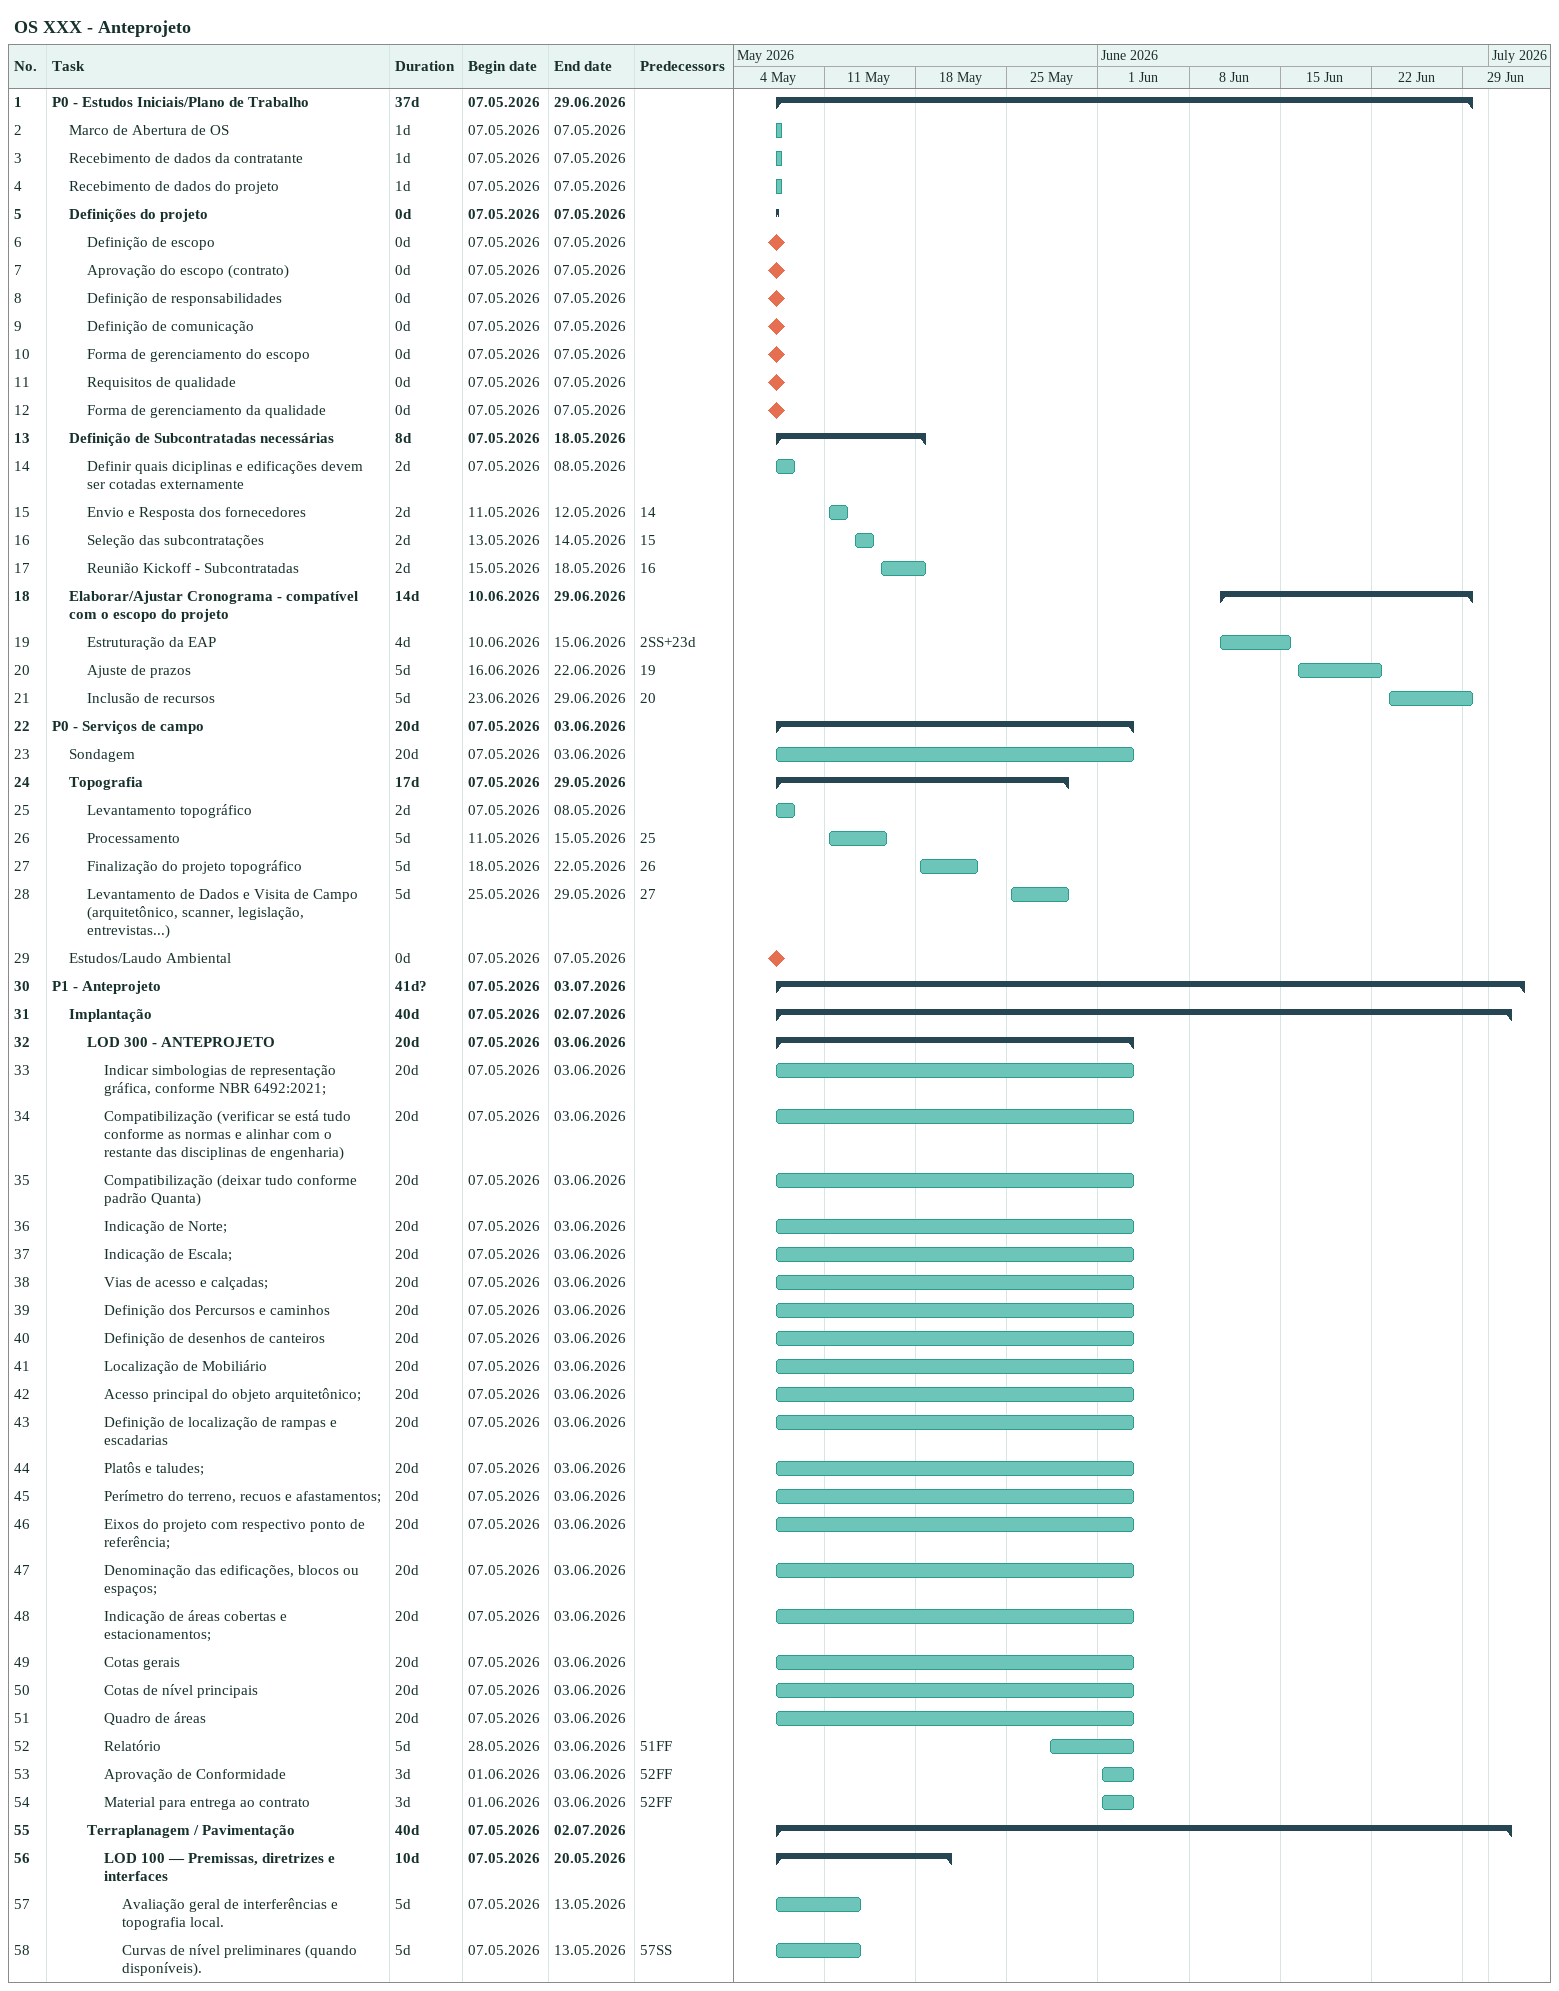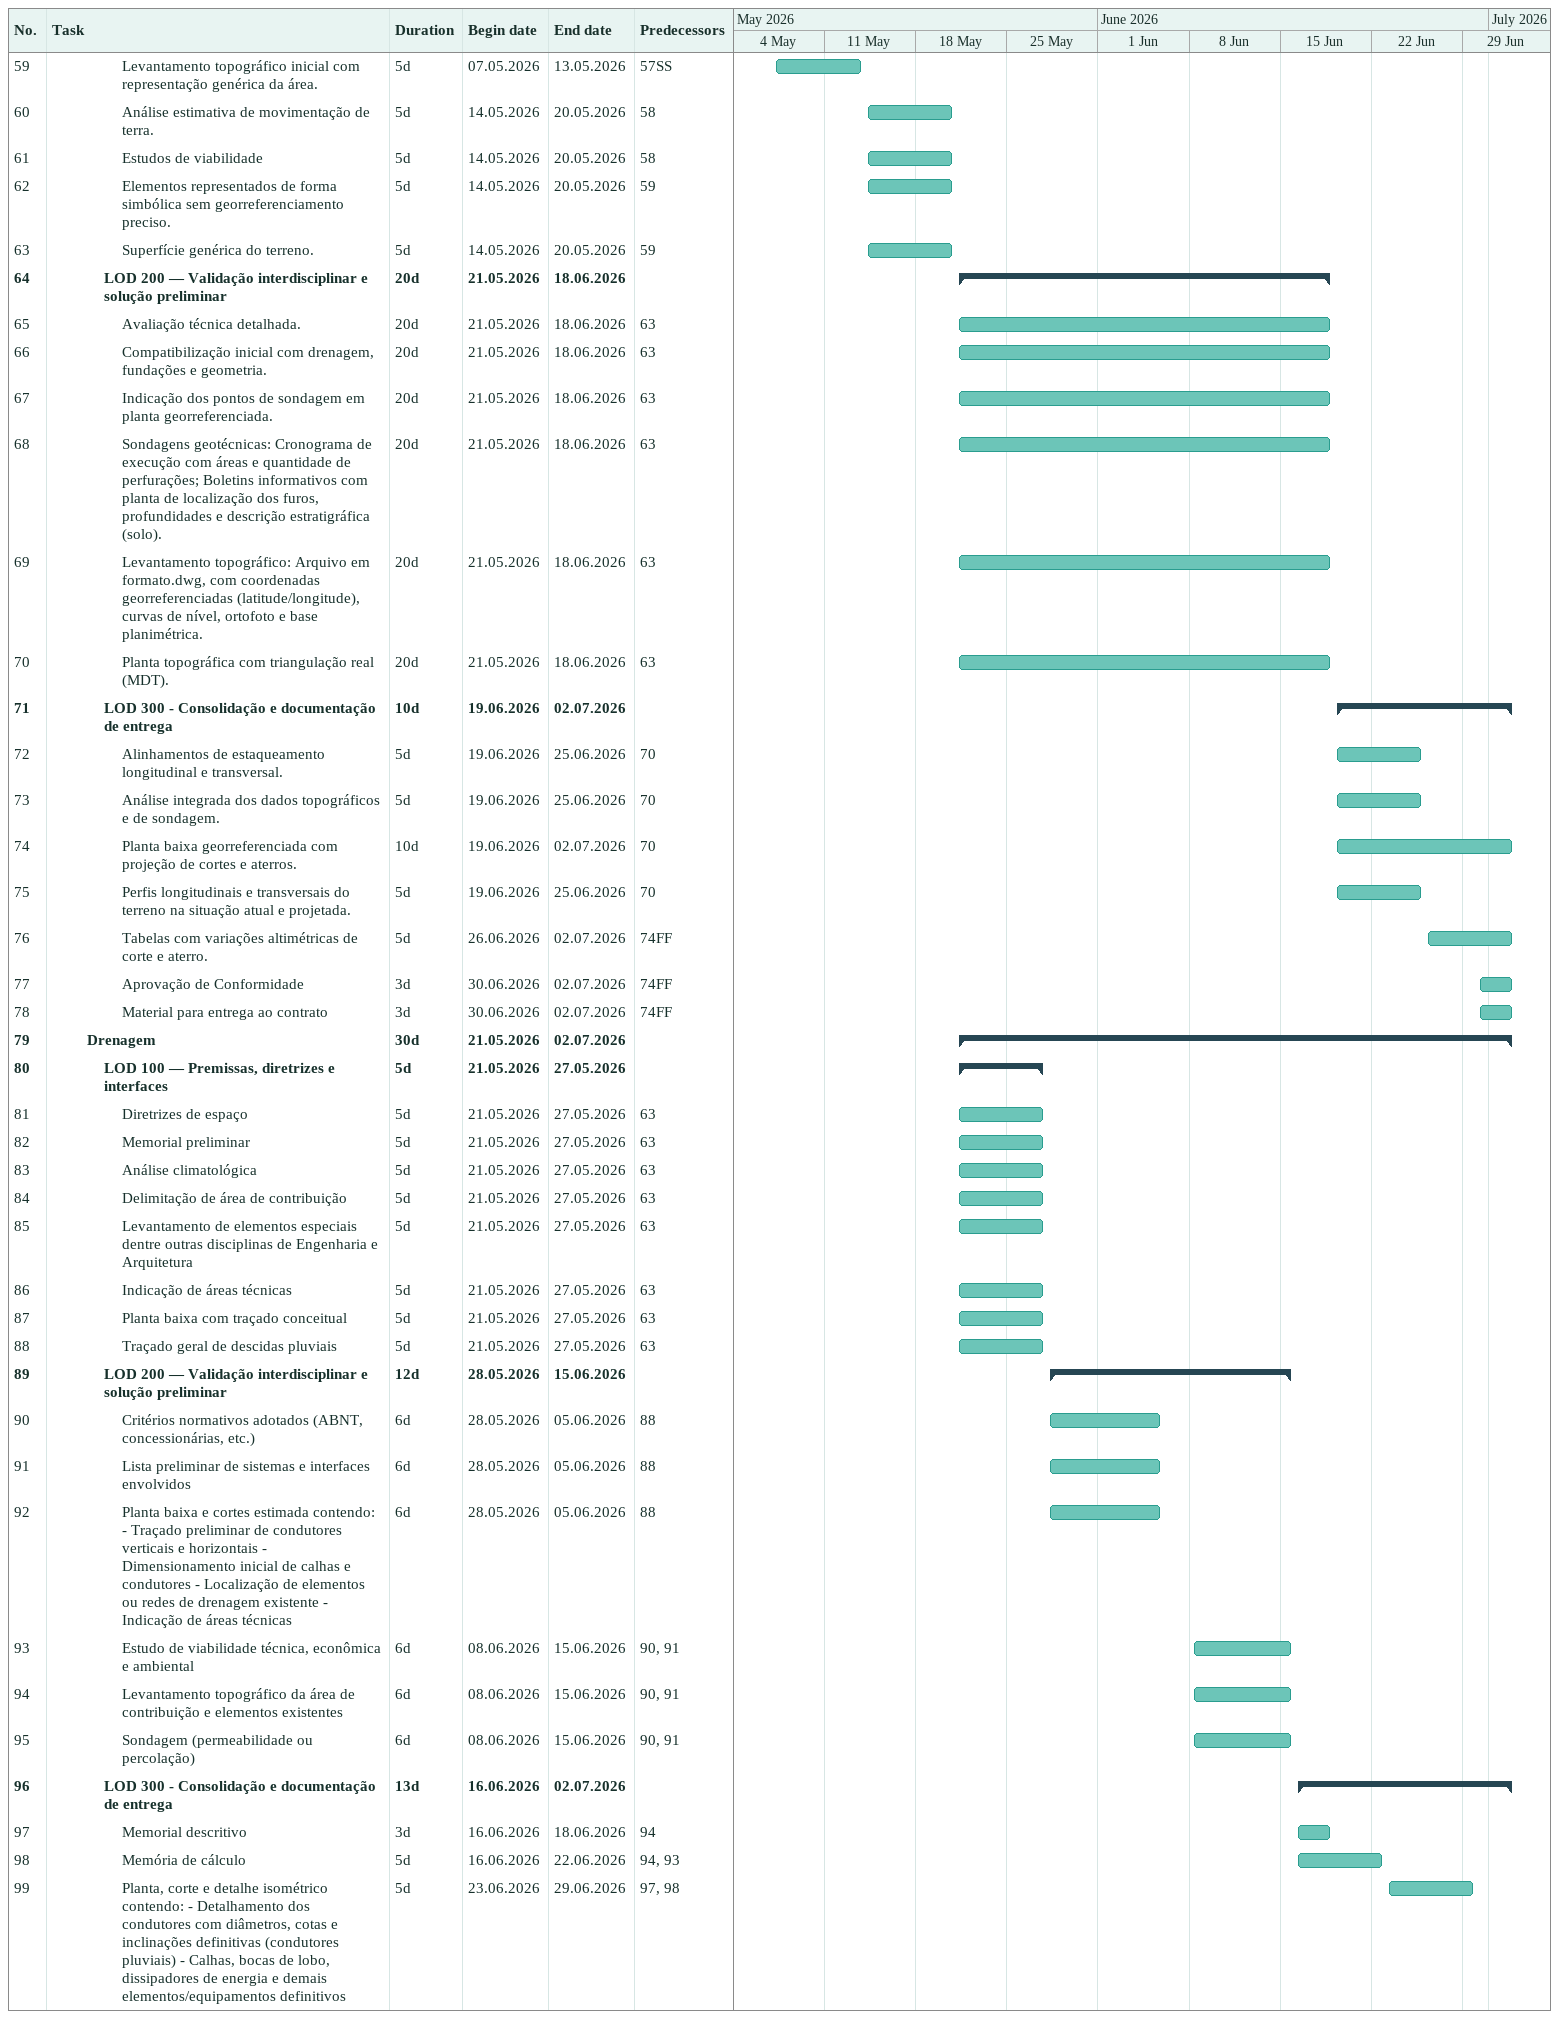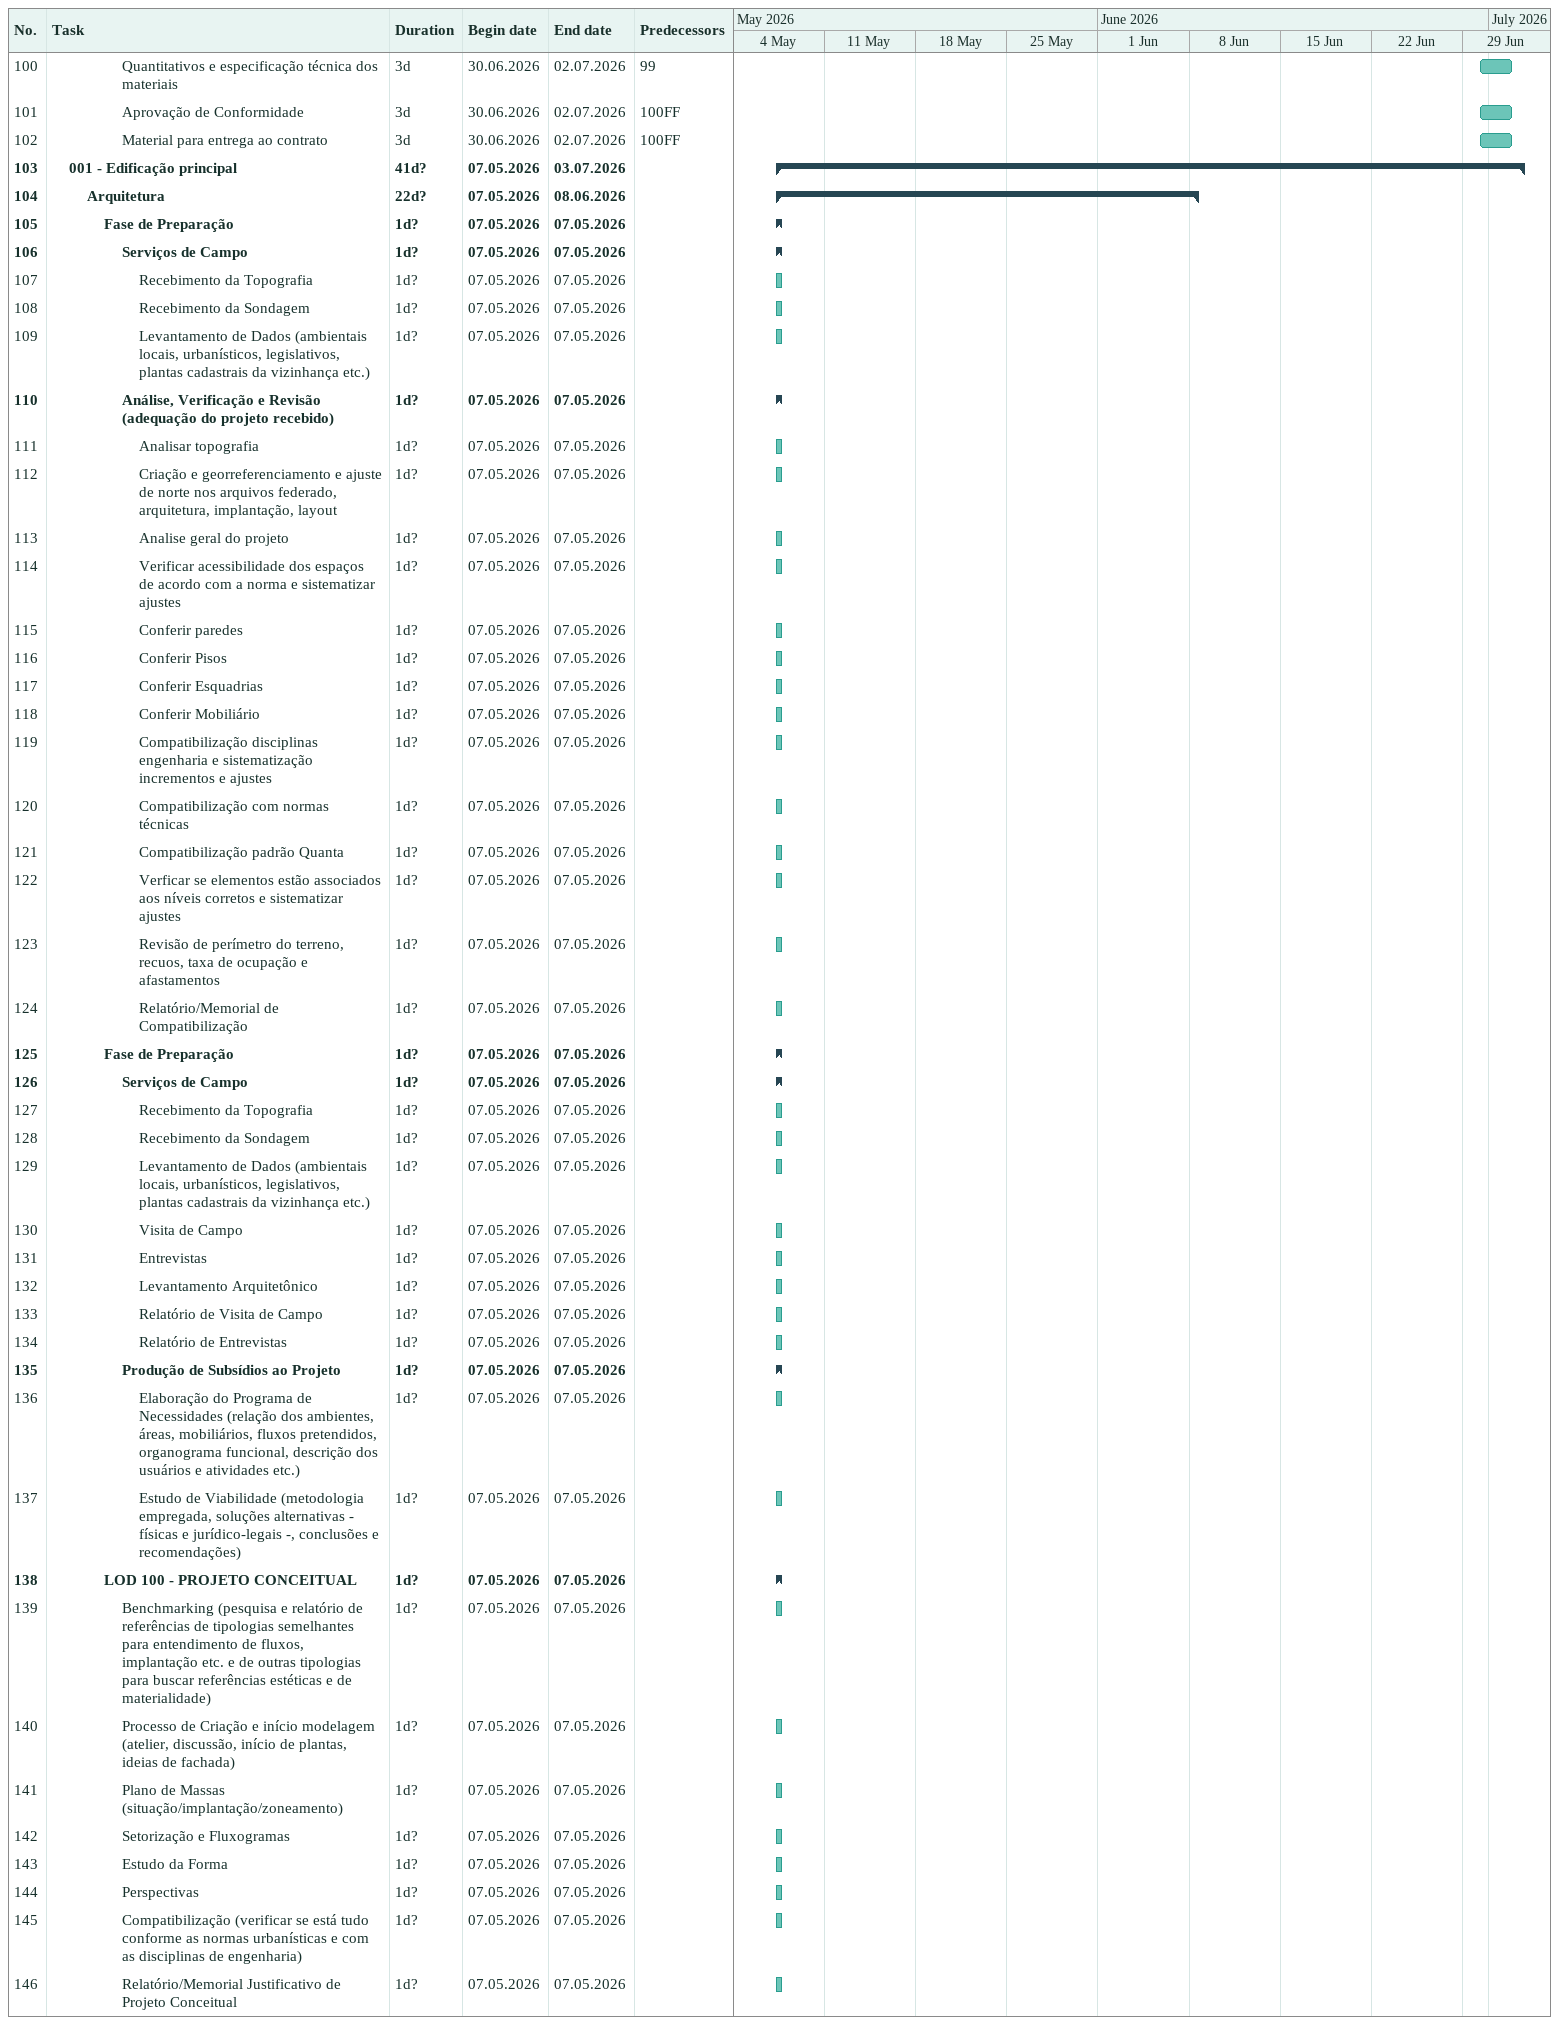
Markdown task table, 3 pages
OS XXX - Anteprojeto

| ID | Level | Task | Duration | Start | Finish | Predecessors |
|---|---|---|---|---|---|---|
| 1 | 1 | **P0 - Estudos Iniciais/Plano de Trabalho** | 37d | 2026-05-07 | 2026-06-29 |  |
| 2 | 2 | Marco de Abertura de OS | 1d | 2026-05-07 | 2026-05-07 |  |
| 3 | 2 | Recebimento de dados da contratante | 1d | 2026-05-07 | 2026-05-07 |  |
| 4 | 2 | Recebimento de dados do projeto | 1d | 2026-05-07 | 2026-05-07 |  |
| 5 | 2 | **Definições do projeto** | 0d | 2026-05-07 | 2026-05-07 |  |
| 6 | 3 | Definição de escopo | 0d | 2026-05-07 | 2026-05-07 |  |
| 7 | 3 | Aprovação do escopo (contrato) | 0d | 2026-05-07 | 2026-05-07 |  |
| 8 | 3 | Definição de responsabilidades | 0d | 2026-05-07 | 2026-05-07 |  |
| 9 | 3 | Definição de comunicação | 0d | 2026-05-07 | 2026-05-07 |  |
| 10 | 3 | Forma de gerenciamento do escopo | 0d | 2026-05-07 | 2026-05-07 |  |
| 11 | 3 | Requisitos de qualidade | 0d | 2026-05-07 | 2026-05-07 |  |
| 12 | 3 | Forma de gerenciamento da qualidade | 0d | 2026-05-07 | 2026-05-07 |  |
| 13 | 2 | **Definição de Subcontratadas necessárias** | 8d | 2026-05-07 | 2026-05-18 |  |
| 14 | 3 | Definir quais diciplinas e edificações devem ser cotadas externamente | 2d | 2026-05-07 | 2026-05-08 |  |
| 15 | 3 | Envio e Resposta dos fornecedores | 2d | 2026-05-11 | 2026-05-12 | 14 |
| 16 | 3 | Seleção das subcontratações | 2d | 2026-05-13 | 2026-05-14 | 15 |
| 17 | 3 | Reunião Kickoff - Subcontratadas | 2d | 2026-05-15 | 2026-05-18 | 16 |
| 18 | 2 | **Elaborar/Ajustar Cronograma - compatível com o escopo do projeto** | 14d | 2026-06-10 | 2026-06-29 |  |
| 19 | 3 | Estruturação da EAP | 4d | 2026-06-10 | 2026-06-15 | 2SS+23d |
| 20 | 3 | Ajuste de prazos | 5d | 2026-06-16 | 2026-06-22 | 19 |
| 21 | 3 | Inclusão de recursos | 5d | 2026-06-23 | 2026-06-29 | 20 |
| 22 | 1 | **P0 - Serviços de campo** | 20d | 2026-05-07 | 2026-06-03 |  |
| 23 | 2 | Sondagem | 20d | 2026-05-07 | 2026-06-03 |  |
| 24 | 2 | **Topografia** | 17d | 2026-05-07 | 2026-05-29 |  |
| 25 | 3 | Levantamento topográfico | 2d | 2026-05-07 | 2026-05-08 |  |
| 26 | 3 | Processamento | 5d | 2026-05-11 | 2026-05-15 | 25 |
| 27 | 3 | Finalização do projeto topográfico | 5d | 2026-05-18 | 2026-05-22 | 26 |
| 28 | 3 | Levantamento de Dados e Visita de Campo (arquitetônico, scanner, legislação, entrevistas...) | 5d | 2026-05-25 | 2026-05-29 | 27 |
| 29 | 2 | Estudos/Laudo Ambiental | 0d | 2026-05-07 | 2026-05-07 |  |
| 30 | 1 | **P1 - Anteprojeto** | 41d? | 2026-05-07 | 2026-07-03 |  |
| 31 | 2 | **Implantação** | 40d | 2026-05-07 | 2026-07-02 |  |
| 32 | 3 | **LOD 300 - ANTEPROJETO** | 20d | 2026-05-07 | 2026-06-03 |  |
| 33 | 4 | Indicar simbologias de representação gráfica, conforme NBR 6492:2021; | 20d | 2026-05-07 | 2026-06-03 |  |
| 34 | 4 | Compatibilização (verificar se está tudo conforme as normas e alinhar com o restante das disciplinas de engenharia) | 20d | 2026-05-07 | 2026-06-03 |  |
| 35 | 4 | Compatibilização (deixar tudo conforme padrão Quanta) | 20d | 2026-05-07 | 2026-06-03 |  |
| 36 | 4 | Indicação de Norte; | 20d | 2026-05-07 | 2026-06-03 |  |
| 37 | 4 | Indicação de Escala; | 20d | 2026-05-07 | 2026-06-03 |  |
| 38 | 4 | Vias de acesso e calçadas; | 20d | 2026-05-07 | 2026-06-03 |  |
| 39 | 4 | Definição dos Percursos e caminhos | 20d | 2026-05-07 | 2026-06-03 |  |
| 40 | 4 | Definição de desenhos de canteiros | 20d | 2026-05-07 | 2026-06-03 |  |
| 41 | 4 | Localização de Mobiliário | 20d | 2026-05-07 | 2026-06-03 |  |
| 42 | 4 | Acesso principal do objeto arquitetônico; | 20d | 2026-05-07 | 2026-06-03 |  |
| 43 | 4 | Definição de localização de rampas e escadarias | 20d | 2026-05-07 | 2026-06-03 |  |
| 44 | 4 | Platôs e taludes; | 20d | 2026-05-07 | 2026-06-03 |  |
| 45 | 4 | Perímetro do terreno, recuos e afastamentos; | 20d | 2026-05-07 | 2026-06-03 |  |
| 46 | 4 | Eixos do projeto com respectivo ponto de referência; | 20d | 2026-05-07 | 2026-06-03 |  |
| 47 | 4 | Denominação das edificações, blocos ou espaços; | 20d | 2026-05-07 | 2026-06-03 |  |
| 48 | 4 | Indicação de áreas cobertas e estacionamentos; | 20d | 2026-05-07 | 2026-06-03 |  |
| 49 | 4 | Cotas gerais | 20d | 2026-05-07 | 2026-06-03 |  |
| 50 | 4 | Cotas de nível principais | 20d | 2026-05-07 | 2026-06-03 |  |
| 51 | 4 | Quadro de áreas | 20d | 2026-05-07 | 2026-06-03 |  |
| 52 | 4 | Relatório | 5d | 2026-05-28 | 2026-06-03 | 51FF |
| 53 | 4 | Aprovação de Conformidade | 3d | 2026-06-01 | 2026-06-03 | 52FF |
| 54 | 4 | Material para entrega ao contrato | 3d | 2026-06-01 | 2026-06-03 | 52FF |
| 55 | 3 | **Terraplanagem / Pavimentação** | 40d | 2026-05-07 | 2026-07-02 |  |
| 56 | 4 | **LOD 100 — Premissas, diretrizes e interfaces** | 10d | 2026-05-07 | 2026-05-20 |  |
| 57 | 5 | Avaliação geral de interferências e topografia local. | 5d | 2026-05-07 | 2026-05-13 |  |
| 58 | 5 | Curvas de nível preliminares (quando disponíveis). | 5d | 2026-05-07 | 2026-05-13 | 57SS |
| 59 | 5 | Levantamento topográfico inicial com representação genérica da área. | 5d | 2026-05-07 | 2026-05-13 | 57SS |
| 60 | 5 | Análise estimativa de movimentação de terra. | 5d | 2026-05-14 | 2026-05-20 | 58 |
| 61 | 5 | Estudos de viabilidade | 5d | 2026-05-14 | 2026-05-20 | 58 |
| 62 | 5 | Elementos representados de forma simbólica sem georreferenciamento preciso. | 5d | 2026-05-14 | 2026-05-20 | 59 |
| 63 | 5 | Superfície genérica do terreno. | 5d | 2026-05-14 | 2026-05-20 | 59 |
| 64 | 4 | **LOD 200 — Validação interdisciplinar e solução preliminar** | 20d | 2026-05-21 | 2026-06-18 |  |
| 65 | 5 | Avaliação técnica detalhada. | 20d | 2026-05-21 | 2026-06-18 | 63 |
| 66 | 5 | Compatibilização inicial com drenagem, fundações e geometria. | 20d | 2026-05-21 | 2026-06-18 | 63 |
| 67 | 5 | Indicação dos pontos de sondagem em planta georreferenciada. | 20d | 2026-05-21 | 2026-06-18 | 63 |
| 68 | 5 | Sondagens geotécnicas: Cronograma de execução com áreas e quantidade de perfurações; Boletins informativos com planta de localização dos furos, profundidades e descrição estratigráfica (solo). | 20d | 2026-05-21 | 2026-06-18 | 63 |
| 69 | 5 | Levantamento topográfico: Arquivo em formato.dwg, com coordenadas georreferenciadas (latitude/longitude), curvas de nível, ortofoto e base planimétrica. | 20d | 2026-05-21 | 2026-06-18 | 63 |
| 70 | 5 | Planta topográfica com triangulação real (MDT). | 20d | 2026-05-21 | 2026-06-18 | 63 |
| 71 | 4 | **LOD 300 - Consolidação e documentação de entrega** | 10d | 2026-06-19 | 2026-07-02 |  |
| 72 | 5 | Alinhamentos de estaqueamento longitudinal e transversal. | 5d | 2026-06-19 | 2026-06-25 | 70 |
| 73 | 5 | Análise integrada dos dados topográficos e de sondagem. | 5d | 2026-06-19 | 2026-06-25 | 70 |
| 74 | 5 | Planta baixa georreferenciada com projeção de cortes e aterros. | 10d | 2026-06-19 | 2026-07-02 | 70 |
| 75 | 5 | Perfis longitudinais e transversais do terreno na situação atual e projetada. | 5d | 2026-06-19 | 2026-06-25 | 70 |
| 76 | 5 | Tabelas com variações altimétricas de corte e aterro. | 5d | 2026-06-26 | 2026-07-02 | 74FF |
| 77 | 5 | Aprovação de Conformidade | 3d | 2026-06-30 | 2026-07-02 | 74FF |
| 78 | 5 | Material para entrega ao contrato | 3d | 2026-06-30 | 2026-07-02 | 74FF |
| 79 | 3 | **Drenagem** | 30d | 2026-05-21 | 2026-07-02 |  |
| 80 | 4 | **LOD 100 — Premissas, diretrizes e interfaces** | 5d | 2026-05-21 | 2026-05-27 |  |
| 81 | 5 | Diretrizes de espaço | 5d | 2026-05-21 | 2026-05-27 | 63 |
| 82 | 5 | Memorial preliminar | 5d | 2026-05-21 | 2026-05-27 | 63 |
| 83 | 5 | Análise climatológica | 5d | 2026-05-21 | 2026-05-27 | 63 |
| 84 | 5 | Delimitação de área de contribuição | 5d | 2026-05-21 | 2026-05-27 | 63 |
| 85 | 5 | Levantamento de elementos especiais dentre outras disciplinas de Engenharia e Arquitetura | 5d | 2026-05-21 | 2026-05-27 | 63 |
| 86 | 5 | Indicação de áreas técnicas | 5d | 2026-05-21 | 2026-05-27 | 63 |
| 87 | 5 | Planta baixa com traçado conceitual | 5d | 2026-05-21 | 2026-05-27 | 63 |
| 88 | 5 | Traçado geral de descidas pluviais | 5d | 2026-05-21 | 2026-05-27 | 63 |
| 89 | 4 | **LOD 200 — Validação interdisciplinar e solução preliminar** | 12d | 2026-05-28 | 2026-06-15 |  |
| 90 | 5 | Critérios normativos adotados (ABNT, concessionárias, etc.) | 6d | 2026-05-28 | 2026-06-05 | 88 |
| 91 | 5 | Lista preliminar de sistemas e interfaces envolvidos | 6d | 2026-05-28 | 2026-06-05 | 88 |
| 92 | 5 | Planta baixa e cortes estimada contendo: - Traçado preliminar de condutores verticais e horizontais - Dimensionamento inicial de calhas e condutores - Localização de elementos ou redes de drenagem existente - Indicação de áreas técnicas | 6d | 2026-05-28 | 2026-06-05 | 88 |
| 93 | 5 | Estudo de viabilidade técnica, econômica e ambiental | 6d | 2026-06-08 | 2026-06-15 | 90, 91 |
| 94 | 5 | Levantamento topográfico da área de contribuição e elementos existentes | 6d | 2026-06-08 | 2026-06-15 | 90, 91 |
| 95 | 5 | Sondagem (permeabilidade ou percolação) | 6d | 2026-06-08 | 2026-06-15 | 90, 91 |
| 96 | 4 | **LOD 300 - Consolidação e documentação de entrega** | 13d | 2026-06-16 | 2026-07-02 |  |
| 97 | 5 | Memorial descritivo | 3d | 2026-06-16 | 2026-06-18 | 94 |
| 98 | 5 | Memória de cálculo | 5d | 2026-06-16 | 2026-06-22 | 94, 93 |
| 99 | 5 | Planta, corte e detalhe isométrico contendo: - Detalhamento dos condutores com diâmetros, cotas e inclinações definitivas (condutores pluviais) - Calhas, bocas de lobo, dissipadores de energia e demais elementos/equipamentos definitivos | 5d | 2026-06-23 | 2026-06-29 | 97, 98 |
| 100 | 5 | Quantitativos e especificação técnica dos materiais | 3d | 2026-06-30 | 2026-07-02 | 99 |
| 101 | 5 | Aprovação de Conformidade | 3d | 2026-06-30 | 2026-07-02 | 100FF |
| 102 | 5 | Material para entrega ao contrato | 3d | 2026-06-30 | 2026-07-02 | 100FF |
| 103 | 2 | **001 - Edificação principal** | 41d? | 2026-05-07 | 2026-07-03 |  |
| 104 | 3 | **Arquitetura** | 22d? | 2026-05-07 | 2026-06-08 |  |
| 105 | 4 | **Fase de Preparação** | 1d? | 2026-05-07 | 2026-05-07 |  |
| 106 | 5 | **Serviços de Campo** | 1d? | 2026-05-07 | 2026-05-07 |  |
| 107 | 6 | Recebimento da Topografia | 1d? | 2026-05-07 | 2026-05-07 |  |
| 108 | 6 | Recebimento da Sondagem | 1d? | 2026-05-07 | 2026-05-07 |  |
| 109 | 6 | Levantamento de Dados (ambientais locais, urbanísticos, legislativos, plantas cadastrais da vizinhança etc.) | 1d? | 2026-05-07 | 2026-05-07 |  |
| 110 | 5 | **Análise, Verificação e Revisão (adequação do projeto recebido)** | 1d? | 2026-05-07 | 2026-05-07 |  |
| 111 | 6 | Analisar topografia | 1d? | 2026-05-07 | 2026-05-07 |  |
| 112 | 6 | Criação e georreferenciamento e ajuste de norte nos arquivos federado, arquitetura, implantação, layout | 1d? | 2026-05-07 | 2026-05-07 |  |
| 113 | 6 | Analise geral do projeto | 1d? | 2026-05-07 | 2026-05-07 |  |
| 114 | 6 | Verificar acessibilidade dos espaços de acordo com a norma e sistematizar ajustes | 1d? | 2026-05-07 | 2026-05-07 |  |
| 115 | 6 | Conferir paredes | 1d? | 2026-05-07 | 2026-05-07 |  |
| 116 | 6 | Conferir Pisos | 1d? | 2026-05-07 | 2026-05-07 |  |
| 117 | 6 | Conferir Esquadrias | 1d? | 2026-05-07 | 2026-05-07 |  |
| 118 | 6 | Conferir Mobiliário | 1d? | 2026-05-07 | 2026-05-07 |  |
| 119 | 6 | Compatibilização disciplinas engenharia e sistematização incrementos e ajustes | 1d? | 2026-05-07 | 2026-05-07 |  |
| 120 | 6 | Compatibilização com normas técnicas | 1d? | 2026-05-07 | 2026-05-07 |  |
| 121 | 6 | Compatibilização padrão Quanta | 1d? | 2026-05-07 | 2026-05-07 |  |
| 122 | 6 | Verficar se elementos estão associados aos níveis corretos e sistematizar ajustes | 1d? | 2026-05-07 | 2026-05-07 |  |
| 123 | 6 | Revisão de perímetro do terreno, recuos, taxa de ocupação e afastamentos | 1d? | 2026-05-07 | 2026-05-07 |  |
| 124 | 6 | Relatório/Memorial de Compatibilização | 1d? | 2026-05-07 | 2026-05-07 |  |
| 125 | 4 | **Fase de Preparação** | 1d? | 2026-05-07 | 2026-05-07 |  |
| 126 | 5 | **Serviços de Campo** | 1d? | 2026-05-07 | 2026-05-07 |  |
| 127 | 6 | Recebimento da Topografia | 1d? | 2026-05-07 | 2026-05-07 |  |
| 128 | 6 | Recebimento da Sondagem | 1d? | 2026-05-07 | 2026-05-07 |  |
| 129 | 6 | Levantamento de Dados (ambientais locais, urbanísticos, legislativos, plantas cadastrais da vizinhança etc.) | 1d? | 2026-05-07 | 2026-05-07 |  |
| 130 | 6 | Visita de Campo | 1d? | 2026-05-07 | 2026-05-07 |  |
| 131 | 6 | Entrevistas | 1d? | 2026-05-07 | 2026-05-07 |  |
| 132 | 6 | Levantamento Arquitetônico | 1d? | 2026-05-07 | 2026-05-07 |  |
| 133 | 6 | Relatório de Visita de Campo | 1d? | 2026-05-07 | 2026-05-07 |  |
| 134 | 6 | Relatório de Entrevistas | 1d? | 2026-05-07 | 2026-05-07 |  |
| 135 | 5 | **Produção de Subsídios ao Projeto** | 1d? | 2026-05-07 | 2026-05-07 |  |
| 136 | 6 | Elaboração do Programa de Necessidades (relação dos ambientes, áreas, mobiliários, fluxos pretendidos, organograma funcional, descrição dos usuários e atividades etc.) | 1d? | 2026-05-07 | 2026-05-07 |  |
| 137 | 6 | Estudo de Viabilidade (metodologia empregada, soluções alternativas - físicas e jurídico-legais -, conclusões e recomendações) | 1d? | 2026-05-07 | 2026-05-07 |  |
| 138 | 4 | **LOD 100 - PROJETO CONCEITUAL** | 1d? | 2026-05-07 | 2026-05-07 |  |
| 139 | 5 | Benchmarking (pesquisa e relatório de referências de tipologias semelhantes para entendimento de fluxos, implantação etc. e de outras tipologias para buscar referências estéticas e de materialidade) | 1d? | 2026-05-07 | 2026-05-07 |  |
| 140 | 5 | Processo de Criação e início modelagem (atelier, discussão, início de plantas, ideias de fachada) | 1d? | 2026-05-07 | 2026-05-07 |  |
| 141 | 5 | Plano de Massas (situação/implantação/zoneamento) | 1d? | 2026-05-07 | 2026-05-07 |  |
| 142 | 5 | Setorização e Fluxogramas | 1d? | 2026-05-07 | 2026-05-07 |  |
| 143 | 5 | Estudo da Forma | 1d? | 2026-05-07 | 2026-05-07 |  |
| 144 | 5 | Perspectivas | 1d? | 2026-05-07 | 2026-05-07 |  |
| 145 | 5 | Compatibilização (verificar se está tudo conforme as normas urbanísticas e com as disciplinas de engenharia) | 1d? | 2026-05-07 | 2026-05-07 |  |
| 146 | 5 | Relatório/Memorial Justificativo de Projeto Conceitual | 1d? | 2026-05-07 | 2026-05-07 |  |
